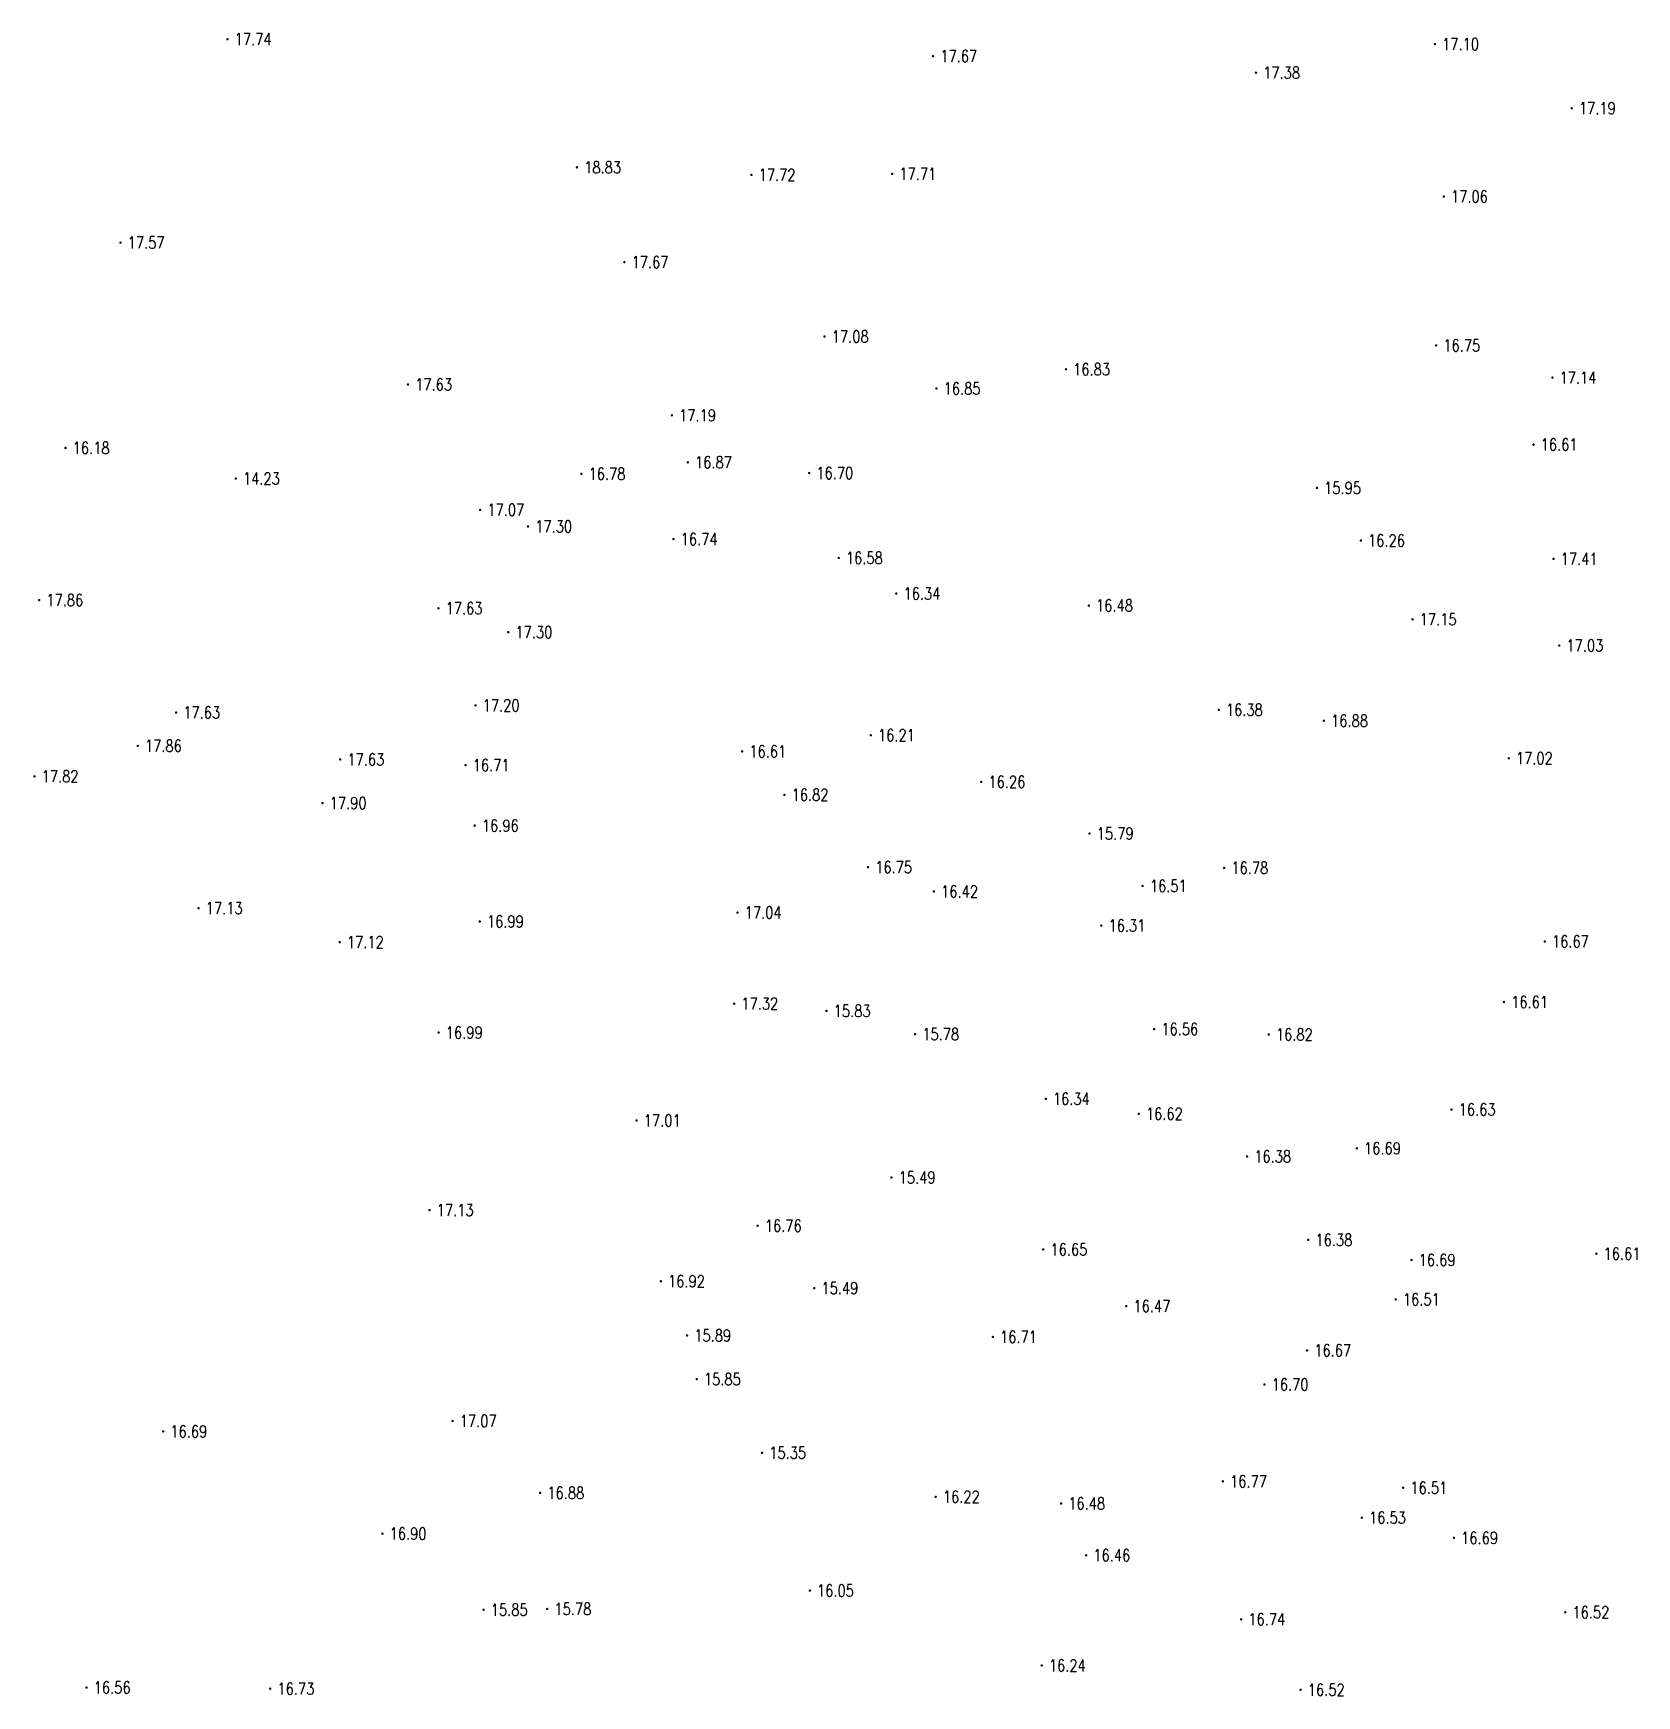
# Model space of a CAD drawing. Extents: x 476861 to 479475, y 2367369 to 2370541.
# Drawn here: x 478623.7 to 478757.7, y 2369925.3 to 2370064.2 of the extents above; entities that cross this region are included whole.
import ezdxf
from ezdxf.enums import TextEntityAlignment as Align

# ---------------------------------------------------------------- set-up
doc = ezdxf.new("R2010")
doc.units = 0
doc.header["$LTSCALE"] = 0.5
doc.layers.get('0').update_dxf_attribs({"linetype": 'CONTINUOUS'})
doc.layers.add('GCD', color=1, linetype='CONTINUOUS')
doc.styles.add('HZ', font='rs.shx', dxfattribs={"width": 0.8, "bigfont": 'hztxt.shx'})

# ---------------------------------------------------------------- blocks, each defined once
blk = doc.blocks.new('GC200')
at = {"linetype": 'Continuous', "const_width": 0.2, "flags": 128}
blk.add_lwpolyline([(-0.1, 0, 1), (0.1, 0, 1)], format="xyb", close=True, dxfattribs=at)

msp = doc.modelspace()

# ---------------------------------------------------------------- block references
at = {"layer": 'GCD', "linetype": 'Continuous'}
ref = msp.add_blockref('GC200', (478639.934, 2370063.739, 17.742), dxfattribs=dict(at, xscale=0.5, yscale=0.5, zscale=0.5))
ref.add_attrib('height', '17.74', dxfattribs={"linetype": 'Continuous', "height": 1, "style": 'HZ', "width": 0.8}).set_placement((478640.534, 2370063.739, 17.742), align=Align.MIDDLE_LEFT)
ref = msp.add_blockref('GC200', (478740.865, 2370063.336, 17.098), dxfattribs=dict(at, xscale=0.5, yscale=0.5, zscale=0.5))
ref.add_attrib('height', '17.10', dxfattribs={"linetype": 'Continuous', "height": 1, "style": 'HZ', "width": 0.8}).set_placement((478741.465, 2370063.336, 17.098), align=Align.MIDDLE_LEFT)
ref = msp.add_blockref('GC200', (478698.914, 2370062.324, 17.67), dxfattribs=dict(at, xscale=0.5, yscale=0.5, zscale=0.5))
ref.add_attrib('height', '17.67', dxfattribs={"linetype": 'Continuous', "height": 1, "style": 'HZ', "width": 0.8}).set_placement((478699.514, 2370062.324, 17.67), align=Align.MIDDLE_LEFT)
ref = msp.add_blockref('GC200', (478725.904, 2370060.943, 17.38), dxfattribs=dict(at, xscale=0.5, yscale=0.5, zscale=0.5))
ref.add_attrib('height', '17.38', dxfattribs={"linetype": 'Continuous', "height": 1, "style": 'HZ', "width": 0.8}).set_placement((478726.504, 2370060.943, 17.38), align=Align.MIDDLE_LEFT)
ref = msp.add_blockref('GC200', (478752.294, 2370057.967, 17.188), dxfattribs=dict(at, xscale=0.5, yscale=0.5, zscale=0.5))
ref.add_attrib('height', '17.19', dxfattribs={"linetype": 'Continuous', "height": 1, "style": 'HZ', "width": 0.8}).set_placement((478752.894, 2370057.967, 17.188), align=Align.MIDDLE_LEFT)
ref = msp.add_blockref('GC200', (478669.149, 2370053.033, 18.83), dxfattribs=dict(at, xscale=0.5, yscale=0.5, zscale=0.5))
ref.add_attrib('height', '18.83', dxfattribs={"linetype": 'Continuous', "height": 1, "style": 'HZ', "width": 0.8}).set_placement((478669.749, 2370053.033, 18.83), align=Align.MIDDLE_LEFT)
ref = msp.add_blockref('GC200', (478683.73, 2370052.399, 17.717), dxfattribs=dict(at, xscale=0.5, yscale=0.5, zscale=0.5))
ref.add_attrib('height', '17.72', dxfattribs={"linetype": 'Continuous', "height": 1, "style": 'HZ', "width": 0.8}).set_placement((478684.33, 2370052.399, 17.717), align=Align.MIDDLE_LEFT)
ref = msp.add_blockref('GC200', (478695.495, 2370052.48, 17.712), dxfattribs=dict(at, xscale=0.5, yscale=0.5, zscale=0.5))
ref.add_attrib('height', '17.71', dxfattribs={"linetype": 'Continuous', "height": 1, "style": 'HZ', "width": 0.8}).set_placement((478696.095, 2370052.48, 17.712), align=Align.MIDDLE_LEFT)
ref = msp.add_blockref('GC200', (478741.601, 2370050.589, 17.056), dxfattribs=dict(at, xscale=0.5, yscale=0.5, zscale=0.5))
ref.add_attrib('height', '17.06', dxfattribs={"linetype": 'Continuous', "height": 1, "style": 'HZ', "width": 0.8}).set_placement((478742.201, 2370050.589, 17.056), align=Align.MIDDLE_LEFT)
ref = msp.add_blockref('GC200', (478630.994, 2370046.737, 17.571), dxfattribs=dict(at, xscale=0.5, yscale=0.5, zscale=0.5))
ref.add_attrib('height', '17.57', dxfattribs={"linetype": 'Continuous', "height": 1, "style": 'HZ', "width": 0.8}).set_placement((478631.594, 2370046.737, 17.571), align=Align.MIDDLE_LEFT)
ref = msp.add_blockref('GC200', (478673.108, 2370045.11, 17.671), dxfattribs=dict(at, xscale=0.5, yscale=0.5, zscale=0.5))
ref.add_attrib('height', '17.67', dxfattribs={"linetype": 'Continuous', "height": 1, "style": 'HZ', "width": 0.8}).set_placement((478673.708, 2370045.11, 17.671), align=Align.MIDDLE_LEFT)
ref = msp.add_blockref('GC200', (478689.844, 2370038.898, 17.078), dxfattribs=dict(at, xscale=0.5, yscale=0.5, zscale=0.5))
ref.add_attrib('height', '17.08', dxfattribs={"linetype": 'Continuous', "height": 1, "style": 'HZ', "width": 0.8}).set_placement((478690.444, 2370038.898, 17.078), align=Align.MIDDLE_LEFT)
ref = msp.add_blockref('GC200', (478740.961, 2370038.147, 16.751), dxfattribs=dict(at, xscale=0.5, yscale=0.5, zscale=0.5))
ref.add_attrib('height', '16.75', dxfattribs={"linetype": 'Continuous', "height": 1, "style": 'HZ', "width": 0.8}).set_placement((478741.561, 2370038.147, 16.751), align=Align.MIDDLE_LEFT)
ref = msp.add_blockref('GC200', (478710.02, 2370036.151, 16.827), dxfattribs=dict(at, xscale=0.5, yscale=0.5, zscale=0.5))
ref.add_attrib('height', '16.83', dxfattribs={"linetype": 'Continuous', "height": 1, "style": 'HZ', "width": 0.8}).set_placement((478710.62, 2370036.151, 16.827), align=Align.MIDDLE_LEFT)
ref = msp.add_blockref('GC200', (478655.021, 2370034.876, 17.626), dxfattribs=dict(at, xscale=0.5, yscale=0.5, zscale=0.5))
ref.add_attrib('height', '17.63', dxfattribs={"linetype": 'Continuous', "height": 1, "style": 'HZ', "width": 0.8}).set_placement((478655.621, 2370034.876, 17.626), align=Align.MIDDLE_LEFT)
ref = msp.add_blockref('GC200', (478750.679, 2370035.452, 17.138), dxfattribs=dict(at, xscale=0.5, yscale=0.5, zscale=0.5))
ref.add_attrib('height', '17.14', dxfattribs={"linetype": 'Continuous', "height": 1, "style": 'HZ', "width": 0.8}).set_placement((478751.279, 2370035.452, 17.138), align=Align.MIDDLE_LEFT)
ref = msp.add_blockref('GC200', (478699.195, 2370034.546, 16.852), dxfattribs=dict(at, xscale=0.5, yscale=0.5, zscale=0.5))
ref.add_attrib('height', '16.85', dxfattribs={"linetype": 'Continuous', "height": 1, "style": 'HZ', "width": 0.8}).set_placement((478699.795, 2370034.546, 16.852), align=Align.MIDDLE_LEFT)
ref = msp.add_blockref('GC200', (478677.085, 2370032.304, 17.189), dxfattribs=dict(at, xscale=0.5, yscale=0.5, zscale=0.5))
ref.add_attrib('height', '17.19', dxfattribs={"linetype": 'Continuous', "height": 1, "style": 'HZ', "width": 0.8}).set_placement((478677.685, 2370032.304, 17.189), align=Align.MIDDLE_LEFT)
ref = msp.add_blockref('GC200', (478626.397, 2370029.575, 16.181), dxfattribs=dict(at, xscale=0.5, yscale=0.5, zscale=0.5))
ref.add_attrib('height', '16.18', dxfattribs={"linetype": 'Continuous', "height": 1, "style": 'HZ', "width": 0.8}).set_placement((478626.997, 2370029.575, 16.181), align=Align.MIDDLE_LEFT)
ref = msp.add_blockref('GC200', (478749.1, 2370029.853, 16.607), dxfattribs=dict(at, xscale=0.5, yscale=0.5, zscale=0.5))
ref.add_attrib('height', '16.61', dxfattribs={"linetype": 'Continuous', "height": 1, "style": 'HZ', "width": 0.8}).set_placement((478749.7, 2370029.853, 16.607), align=Align.MIDDLE_LEFT)
ref = msp.add_blockref('GC200', (478678.414, 2370028.374, 16.872), dxfattribs=dict(at, xscale=0.5, yscale=0.5, zscale=0.5))
ref.add_attrib('height', '16.87', dxfattribs={"linetype": 'Continuous', "height": 1, "style": 'HZ', "width": 0.8}).set_placement((478679.014, 2370028.374, 16.872), align=Align.MIDDLE_LEFT)
ref = msp.add_blockref('GC200', (478640.623, 2370027.018, 14.23), dxfattribs=dict(at, xscale=0.5, yscale=0.5, zscale=0.5))
ref.add_attrib('height', '14.23', dxfattribs={"linetype": 'Continuous', "height": 1, "style": 'HZ', "width": 0.8}).set_placement((478641.223, 2370027.018, 14.23), align=Align.MIDDLE_LEFT)
ref = msp.add_blockref('GC200', (478669.515, 2370027.406, 16.78), dxfattribs=dict(at, xscale=0.5, yscale=0.5, zscale=0.5))
ref.add_attrib('height', '16.78', dxfattribs={"linetype": 'Continuous', "height": 1, "style": 'HZ', "width": 0.8}).set_placement((478670.115, 2370027.406, 16.78), align=Align.MIDDLE_LEFT)
ref = msp.add_blockref('GC200', (478688.556, 2370027.481, 16.698), dxfattribs=dict(at, xscale=0.5, yscale=0.5, zscale=0.5))
ref.add_attrib('height', '16.70', dxfattribs={"linetype": 'Continuous', "height": 1, "style": 'HZ', "width": 0.8}).set_placement((478689.156, 2370027.481, 16.698), align=Align.MIDDLE_LEFT)
ref = msp.add_blockref('GC200', (478731, 2370026.234, 15.949), dxfattribs=dict(at, xscale=0.5, yscale=0.5, zscale=0.5))
ref.add_attrib('height', '15.95', dxfattribs={"linetype": 'Continuous', "height": 1, "style": 'HZ', "width": 0.8}).set_placement((478731.6, 2370026.234, 15.949), align=Align.MIDDLE_LEFT)
ref = msp.add_blockref('GC200', (478661.053, 2370024.401, 17.074), dxfattribs=dict(at, xscale=0.5, yscale=0.5, zscale=0.5))
ref.add_attrib('height', '17.07', dxfattribs={"linetype": 'Continuous', "height": 1, "style": 'HZ', "width": 0.8}).set_placement((478661.653, 2370024.401, 17.074), align=Align.MIDDLE_LEFT)
ref = msp.add_blockref('GC200', (478665.054, 2370023.01, 17.301), dxfattribs=dict(at, xscale=0.5, yscale=0.5, zscale=0.5))
ref.add_attrib('height', '17.30', dxfattribs={"linetype": 'Continuous', "height": 1, "style": 'HZ', "width": 0.8}).set_placement((478665.654, 2370023.01, 17.301), align=Align.MIDDLE_LEFT)
ref = msp.add_blockref('GC200', (478677.213, 2370021.956, 16.741), dxfattribs=dict(at, xscale=0.5, yscale=0.5, zscale=0.5))
ref.add_attrib('height', '16.74', dxfattribs={"linetype": 'Continuous', "height": 1, "style": 'HZ', "width": 0.8}).set_placement((478677.813, 2370021.956, 16.741), align=Align.MIDDLE_LEFT)
ref = msp.add_blockref('GC200', (478734.668, 2370021.832, 16.261), dxfattribs=dict(at, xscale=0.5, yscale=0.5, zscale=0.5))
ref.add_attrib('height', '16.26', dxfattribs={"linetype": 'Continuous', "height": 1, "style": 'HZ', "width": 0.8}).set_placement((478735.268, 2370021.832, 16.261), align=Align.MIDDLE_LEFT)
ref = msp.add_blockref('GC200', (478691.025, 2370020.381, 16.582), dxfattribs=dict(at, xscale=0.5, yscale=0.5, zscale=0.5))
ref.add_attrib('height', '16.58', dxfattribs={"linetype": 'Continuous', "height": 1, "style": 'HZ', "width": 0.8}).set_placement((478691.625, 2370020.381, 16.582), align=Align.MIDDLE_LEFT)
ref = msp.add_blockref('GC200', (478750.775, 2370020.299, 17.414), dxfattribs=dict(at, xscale=0.5, yscale=0.5, zscale=0.5))
ref.add_attrib('height', '17.41', dxfattribs={"linetype": 'Continuous', "height": 1, "style": 'HZ', "width": 0.8}).set_placement((478751.375, 2370020.299, 17.414), align=Align.MIDDLE_LEFT)
ref = msp.add_blockref('GC200', (478624.191, 2370016.859, 17.86), dxfattribs=dict(at, xscale=0.5, yscale=0.5, zscale=0.5))
ref.add_attrib('height', '17.86', dxfattribs={"linetype": 'Continuous', "height": 1, "style": 'HZ', "width": 0.8}).set_placement((478624.791, 2370016.859, 17.86), align=Align.MIDDLE_LEFT)
ref = msp.add_blockref('GC200', (478695.84, 2370017.402, 16.343), dxfattribs=dict(at, xscale=0.5, yscale=0.5, zscale=0.5))
ref.add_attrib('height', '16.34', dxfattribs={"linetype": 'Continuous', "height": 1, "style": 'HZ', "width": 0.8}).set_placement((478696.44, 2370017.402, 16.343), align=Align.MIDDLE_LEFT)
ref = msp.add_blockref('GC200', (478657.563, 2370016.174, 17.626), dxfattribs=dict(at, xscale=0.5, yscale=0.5, zscale=0.5))
ref.add_attrib('height', '17.63', dxfattribs={"linetype": 'Continuous', "height": 1, "style": 'HZ', "width": 0.8}).set_placement((478658.163, 2370016.174, 17.626), align=Align.MIDDLE_LEFT)
ref = msp.add_blockref('GC200', (478711.935, 2370016.401, 16.48), dxfattribs=dict(at, xscale=0.5, yscale=0.5, zscale=0.5))
ref.add_attrib('height', '16.48', dxfattribs={"linetype": 'Continuous', "height": 1, "style": 'HZ', "width": 0.8}).set_placement((478712.535, 2370016.401, 16.48), align=Align.MIDDLE_LEFT)
ref = msp.add_blockref('GC200', (478738.989, 2370015.251, 17.152), dxfattribs=dict(at, xscale=0.5, yscale=0.5, zscale=0.5))
ref.add_attrib('height', '17.15', dxfattribs={"linetype": 'Continuous', "height": 1, "style": 'HZ', "width": 0.8}).set_placement((478739.589, 2370015.251, 17.152), align=Align.MIDDLE_LEFT)
ref = msp.add_blockref('GC200', (478663.407, 2370014.177, 17.298), dxfattribs=dict(at, xscale=0.5, yscale=0.5, zscale=0.5))
ref.add_attrib('height', '17.30', dxfattribs={"linetype": 'Continuous', "height": 1, "style": 'HZ', "width": 0.8}).set_placement((478664.007, 2370014.177, 17.298), align=Align.MIDDLE_LEFT)
ref = msp.add_blockref('GC200', (478751.258, 2370013.057, 17.029), dxfattribs=dict(at, xscale=0.5, yscale=0.5, zscale=0.5))
ref.add_attrib('height', '17.03', dxfattribs={"linetype": 'Continuous', "height": 1, "style": 'HZ', "width": 0.8}).set_placement((478751.858, 2370013.057, 17.029), align=Align.MIDDLE_LEFT)
ref = msp.add_blockref('GC200', (478635.636, 2370007.457, 17.626), dxfattribs=dict(at, xscale=0.5, yscale=0.5, zscale=0.5))
ref.add_attrib('height', '17.63', dxfattribs={"linetype": 'Continuous', "height": 1, "style": 'HZ', "width": 0.8}).set_placement((478636.236, 2370007.457, 17.626), align=Align.MIDDLE_LEFT)
ref = msp.add_blockref('GC200', (478660.664, 2370008.06, 17.198), dxfattribs=dict(at, xscale=0.5, yscale=0.5, zscale=0.5))
ref.add_attrib('height', '17.20', dxfattribs={"linetype": 'Continuous', "height": 1, "style": 'HZ', "width": 0.8}).set_placement((478661.264, 2370008.06, 17.198), align=Align.MIDDLE_LEFT)
ref = msp.add_blockref('GC200', (478722.789, 2370007.685, 16.383), dxfattribs=dict(at, xscale=0.5, yscale=0.5, zscale=0.5))
ref.add_attrib('height', '16.38', dxfattribs={"linetype": 'Continuous', "height": 1, "style": 'HZ', "width": 0.8}).set_placement((478723.389, 2370007.685, 16.383), align=Align.MIDDLE_LEFT)
ref = msp.add_blockref('GC200', (478731.58, 2370006.775, 16.881), dxfattribs=dict(at, xscale=0.5, yscale=0.5, zscale=0.5))
ref.add_attrib('height', '16.88', dxfattribs={"linetype": 'Continuous', "height": 1, "style": 'HZ', "width": 0.8}).set_placement((478732.18, 2370006.775, 16.881), align=Align.MIDDLE_LEFT)
ref = msp.add_blockref('GC200', (478693.704, 2370005.558, 16.214), dxfattribs=dict(at, xscale=0.5, yscale=0.5, zscale=0.5))
ref.add_attrib('height', '16.21', dxfattribs={"linetype": 'Continuous', "height": 1, "style": 'HZ', "width": 0.8}).set_placement((478694.304, 2370005.558, 16.214), align=Align.MIDDLE_LEFT)
ref = msp.add_blockref('GC200', (478632.432, 2370004.673, 17.862), dxfattribs=dict(at, xscale=0.5, yscale=0.5, zscale=0.5))
ref.add_attrib('height', '17.86', dxfattribs={"linetype": 'Continuous', "height": 1, "style": 'HZ', "width": 0.8}).set_placement((478633.032, 2370004.673, 17.862), align=Align.MIDDLE_LEFT)
ref = msp.add_blockref('GC200', (478682.951, 2370004.212, 16.611), dxfattribs=dict(at, xscale=0.5, yscale=0.5, zscale=0.5))
ref.add_attrib('height', '16.61', dxfattribs={"linetype": 'Continuous', "height": 1, "style": 'HZ', "width": 0.8}).set_placement((478683.551, 2370004.212, 16.611), align=Align.MIDDLE_LEFT)
ref = msp.add_blockref('GC200', (478649.359, 2370003.541, 17.626), dxfattribs=dict(at, xscale=0.5, yscale=0.5, zscale=0.5))
ref.add_attrib('height', '17.63', dxfattribs={"linetype": 'Continuous', "height": 1, "style": 'HZ', "width": 0.8}).set_placement((478649.959, 2370003.541, 17.626), align=Align.MIDDLE_LEFT)
ref = msp.add_blockref('GC200', (478659.834, 2370003.064, 16.705), dxfattribs=dict(at, xscale=0.5, yscale=0.5, zscale=0.5))
ref.add_attrib('height', '16.71', dxfattribs={"linetype": 'Continuous', "height": 1, "style": 'HZ', "width": 0.8}).set_placement((478660.434, 2370003.064, 16.705), align=Align.MIDDLE_LEFT)
ref = msp.add_blockref('GC200', (478747.031, 2370003.637, 17.024), dxfattribs=dict(at, xscale=0.5, yscale=0.5, zscale=0.5))
ref.add_attrib('height', '17.02', dxfattribs={"linetype": 'Continuous', "height": 1, "style": 'HZ', "width": 0.8}).set_placement((478747.631, 2370003.637, 17.024), align=Align.MIDDLE_LEFT)
ref = msp.add_blockref('GC200', (478623.798, 2370002.127, 17.816), dxfattribs=dict(at, xscale=0.5, yscale=0.5, zscale=0.5))
ref.add_attrib('height', '17.82', dxfattribs={"linetype": 'Continuous', "height": 1, "style": 'HZ', "width": 0.8}).set_placement((478624.398, 2370002.127, 17.816), align=Align.MIDDLE_LEFT)
ref = msp.add_blockref('GC200', (478702.941, 2370001.662, 16.263), dxfattribs=dict(at, xscale=0.5, yscale=0.5, zscale=0.5))
ref.add_attrib('height', '16.26', dxfattribs={"linetype": 'Continuous', "height": 1, "style": 'HZ', "width": 0.8}).set_placement((478703.541, 2370001.662, 16.263), align=Align.MIDDLE_LEFT)
ref = msp.add_blockref('GC200', (478647.874, 2369999.893, 17.903), dxfattribs=dict(at, xscale=0.5, yscale=0.5, zscale=0.5))
ref.add_attrib('height', '17.90', dxfattribs={"linetype": 'Continuous', "height": 1, "style": 'HZ', "width": 0.8}).set_placement((478648.474, 2369999.893, 17.903), align=Align.MIDDLE_LEFT)
ref = msp.add_blockref('GC200', (478686.486, 2370000.585, 16.816), dxfattribs=dict(at, xscale=0.5, yscale=0.5, zscale=0.5))
ref.add_attrib('height', '16.82', dxfattribs={"linetype": 'Continuous', "height": 1, "style": 'HZ', "width": 0.8}).set_placement((478687.086, 2370000.585, 16.816), align=Align.MIDDLE_LEFT)
ref = msp.add_blockref('GC200', (478660.596, 2369998.006, 16.959), dxfattribs=dict(at, xscale=0.5, yscale=0.5, zscale=0.5))
ref.add_attrib('height', '16.96', dxfattribs={"linetype": 'Continuous', "height": 1, "style": 'HZ', "width": 0.8}).set_placement((478661.196, 2369998.006, 16.959), align=Align.MIDDLE_LEFT)
ref = msp.add_blockref('GC200', (478711.992, 2369997.343, 15.789), dxfattribs=dict(at, xscale=0.5, yscale=0.5, zscale=0.5))
ref.add_attrib('height', '15.79', dxfattribs={"linetype": 'Continuous', "height": 1, "style": 'HZ', "width": 0.8}).set_placement((478712.592, 2369997.343, 15.789), align=Align.MIDDLE_LEFT)
ref = msp.add_blockref('GC200', (478693.475, 2369994.534, 16.754), dxfattribs=dict(at, xscale=0.5, yscale=0.5, zscale=0.5))
ref.add_attrib('height', '16.75', dxfattribs={"linetype": 'Continuous', "height": 1, "style": 'HZ', "width": 0.8}).set_placement((478694.075, 2369994.534, 16.754), align=Align.MIDDLE_LEFT)
ref = msp.add_blockref('GC200', (478723.242, 2369994.474, 16.777), dxfattribs=dict(at, xscale=0.5, yscale=0.5, zscale=0.5))
ref.add_attrib('height', '16.78', dxfattribs={"linetype": 'Continuous', "height": 1, "style": 'HZ', "width": 0.8}).set_placement((478723.842, 2369994.474, 16.777), align=Align.MIDDLE_LEFT)
ref = msp.add_blockref('GC200', (478716.43, 2369992.964, 16.511), dxfattribs=dict(at, xscale=0.5, yscale=0.5, zscale=0.5))
ref.add_attrib('height', '16.51', dxfattribs={"linetype": 'Continuous', "height": 1, "style": 'HZ', "width": 0.8}).set_placement((478717.03, 2369992.964, 16.511), align=Align.MIDDLE_LEFT)
ref = msp.add_blockref('GC200', (478698.987, 2369992.496, 16.415), dxfattribs=dict(at, xscale=0.5, yscale=0.5, zscale=0.5))
ref.add_attrib('height', '16.42', dxfattribs={"linetype": 'Continuous', "height": 1, "style": 'HZ', "width": 0.8}).set_placement((478699.587, 2369992.496, 16.415), align=Align.MIDDLE_LEFT)
ref = msp.add_blockref('GC200', (478637.513, 2369991.107, 17.131), dxfattribs=dict(at, xscale=0.5, yscale=0.5, zscale=0.5))
ref.add_attrib('height', '17.13', dxfattribs={"linetype": 'Continuous', "height": 1, "style": 'HZ', "width": 0.8}).set_placement((478638.113, 2369991.107, 17.131), align=Align.MIDDLE_LEFT)
ref = msp.add_blockref('GC200', (478682.564, 2369990.745, 17.043), dxfattribs=dict(at, xscale=0.5, yscale=0.5, zscale=0.5))
ref.add_attrib('height', '17.04', dxfattribs={"linetype": 'Continuous', "height": 1, "style": 'HZ', "width": 0.8}).set_placement((478683.164, 2369990.745, 17.043), align=Align.MIDDLE_LEFT)
ref = msp.add_blockref('GC200', (478661.019, 2369989.994, 16.988), dxfattribs=dict(at, xscale=0.5, yscale=0.5, zscale=0.5))
ref.add_attrib('height', '16.99', dxfattribs={"linetype": 'Continuous', "height": 1, "style": 'HZ', "width": 0.8}).set_placement((478661.619, 2369989.994, 16.988), align=Align.MIDDLE_LEFT)
ref = msp.add_blockref('GC200', (478712.975, 2369989.652, 16.313), dxfattribs=dict(at, xscale=0.5, yscale=0.5, zscale=0.5))
ref.add_attrib('height', '16.31', dxfattribs={"linetype": 'Continuous', "height": 1, "style": 'HZ', "width": 0.8}).set_placement((478713.575, 2369989.652, 16.313), align=Align.MIDDLE_LEFT)
ref = msp.add_blockref('GC200', (478649.313, 2369988.267, 17.124), dxfattribs=dict(at, xscale=0.5, yscale=0.5, zscale=0.5))
ref.add_attrib('height', '17.12', dxfattribs={"linetype": 'Continuous', "height": 1, "style": 'HZ', "width": 0.8}).set_placement((478649.913, 2369988.267, 17.124), align=Align.MIDDLE_LEFT)
ref = msp.add_blockref('GC200', (478750.042, 2369988.325, 16.668), dxfattribs=dict(at, xscale=0.5, yscale=0.5, zscale=0.5))
ref.add_attrib('height', '16.67', dxfattribs={"linetype": 'Continuous', "height": 1, "style": 'HZ', "width": 0.8}).set_placement((478750.642, 2369988.325, 16.668), align=Align.MIDDLE_LEFT)
ref = msp.add_blockref('GC200', (478746.633, 2369983.265, 16.614), dxfattribs=dict(at, xscale=0.5, yscale=0.5, zscale=0.5))
ref.add_attrib('height', '16.61', dxfattribs={"linetype": 'Continuous', "height": 1, "style": 'HZ', "width": 0.8}).set_placement((478747.233, 2369983.265, 16.614), align=Align.MIDDLE_LEFT)
ref = msp.add_blockref('GC200', (478682.282, 2369983.126, 17.323), dxfattribs=dict(at, xscale=0.5, yscale=0.5, zscale=0.5))
ref.add_attrib('height', '17.32', dxfattribs={"linetype": 'Continuous', "height": 1, "style": 'HZ', "width": 0.8}).set_placement((478682.882, 2369983.126, 17.323), align=Align.MIDDLE_LEFT)
ref = msp.add_blockref('GC200', (478690.004, 2369982.518, 15.828), dxfattribs=dict(at, xscale=0.5, yscale=0.5, zscale=0.5))
ref.add_attrib('height', '15.83', dxfattribs={"linetype": 'Continuous', "height": 1, "style": 'HZ', "width": 0.8}).set_placement((478690.604, 2369982.518, 15.828), align=Align.MIDDLE_LEFT)
ref = msp.add_blockref('GC200', (478657.584, 2369980.709, 16.992), dxfattribs=dict(at, xscale=0.5, yscale=0.5, zscale=0.5))
ref.add_attrib('height', '16.99', dxfattribs={"linetype": 'Continuous', "height": 1, "style": 'HZ', "width": 0.8}).set_placement((478658.184, 2369980.709, 16.992), align=Align.MIDDLE_LEFT)
ref = msp.add_blockref('GC200', (478697.407, 2369980.577, 15.78), dxfattribs=dict(at, xscale=0.5, yscale=0.5, zscale=0.5))
ref.add_attrib('height', '15.78', dxfattribs={"linetype": 'Continuous', "height": 1, "style": 'HZ', "width": 0.8}).set_placement((478698.007, 2369980.577, 15.78), align=Align.MIDDLE_LEFT)
ref = msp.add_blockref('GC200', (478717.39, 2369981.006, 16.56), dxfattribs=dict(at, xscale=0.5, yscale=0.5, zscale=0.5))
ref.add_attrib('height', '16.56', dxfattribs={"linetype": 'Continuous', "height": 1, "style": 'HZ', "width": 0.8}).set_placement((478717.99, 2369981.006, 16.56), align=Align.MIDDLE_LEFT)
ref = msp.add_blockref('GC200', (478726.967, 2369980.548, 16.821), dxfattribs=dict(at, xscale=0.5, yscale=0.5, zscale=0.5))
ref.add_attrib('height', '16.82', dxfattribs={"linetype": 'Continuous', "height": 1, "style": 'HZ', "width": 0.8}).set_placement((478727.567, 2369980.548, 16.821), align=Align.MIDDLE_LEFT)
ref = msp.add_blockref('GC200', (478708.327, 2369975.172, 16.335), dxfattribs=dict(at, xscale=0.5, yscale=0.5, zscale=0.5))
ref.add_attrib('height', '16.34', dxfattribs={"linetype": 'Continuous', "height": 1, "style": 'HZ', "width": 0.8}).set_placement((478708.927, 2369975.172, 16.335), align=Align.MIDDLE_LEFT)
ref = msp.add_blockref('GC200', (478716.101, 2369973.917, 16.624), dxfattribs=dict(at, xscale=0.5, yscale=0.5, zscale=0.5))
ref.add_attrib('height', '16.62', dxfattribs={"linetype": 'Continuous', "height": 1, "style": 'HZ', "width": 0.8}).set_placement((478716.701, 2369973.917, 16.624), align=Align.MIDDLE_LEFT)
ref = msp.add_blockref('GC200', (478742.248, 2369974.273, 16.634), dxfattribs=dict(at, xscale=0.5, yscale=0.5, zscale=0.5))
ref.add_attrib('height', '16.63', dxfattribs={"linetype": 'Continuous', "height": 1, "style": 'HZ', "width": 0.8}).set_placement((478742.848, 2369974.273, 16.634), align=Align.MIDDLE_LEFT)
ref = msp.add_blockref('GC200', (478674.133, 2369973.368, 17.01), dxfattribs=dict(at, xscale=0.5, yscale=0.5, zscale=0.5))
ref.add_attrib('height', '17.01', dxfattribs={"linetype": 'Continuous', "height": 1, "style": 'HZ', "width": 0.8}).set_placement((478674.733, 2369973.368, 17.01), align=Align.MIDDLE_LEFT)
ref = msp.add_blockref('GC200', (478734.334, 2369971.036, 16.686), dxfattribs=dict(at, xscale=0.5, yscale=0.5, zscale=0.5))
ref.add_attrib('height', '16.69', dxfattribs={"linetype": 'Continuous', "height": 1, "style": 'HZ', "width": 0.8}).set_placement((478734.934, 2369971.036, 16.686), align=Align.MIDDLE_LEFT)
ref = msp.add_blockref('GC200', (478725.157, 2369970.356, 16.376), dxfattribs=dict(at, xscale=0.5, yscale=0.5, zscale=0.5))
ref.add_attrib('height', '16.38', dxfattribs={"linetype": 'Continuous', "height": 1, "style": 'HZ', "width": 0.8}).set_placement((478725.757, 2369970.356, 16.376), align=Align.MIDDLE_LEFT)
ref = msp.add_blockref('GC200', (478695.435, 2369968.597, 15.489), dxfattribs=dict(at, xscale=0.5, yscale=0.5, zscale=0.5))
ref.add_attrib('height', '15.49', dxfattribs={"linetype": 'Continuous', "height": 1, "style": 'HZ', "width": 0.8}).set_placement((478696.035, 2369968.597, 15.489), align=Align.MIDDLE_LEFT)
ref = msp.add_blockref('GC200', (478656.818, 2369965.87, 17.13), dxfattribs=dict(at, xscale=0.5, yscale=0.5, zscale=0.5))
ref.add_attrib('height', '17.13', dxfattribs={"linetype": 'Continuous', "height": 1, "style": 'HZ', "width": 0.8}).set_placement((478657.418, 2369965.87, 17.13), align=Align.MIDDLE_LEFT)
ref = msp.add_blockref('GC200', (478684.25, 2369964.565, 16.761), dxfattribs=dict(at, xscale=0.5, yscale=0.5, zscale=0.5))
ref.add_attrib('height', '16.76', dxfattribs={"linetype": 'Continuous', "height": 1, "style": 'HZ', "width": 0.8}).set_placement((478684.85, 2369964.565, 16.761), align=Align.MIDDLE_LEFT)
ref = msp.add_blockref('GC200', (478708.123, 2369962.584, 16.647), dxfattribs=dict(at, xscale=0.5, yscale=0.5, zscale=0.5))
ref.add_attrib('height', '16.65', dxfattribs={"linetype": 'Continuous', "height": 1, "style": 'HZ', "width": 0.8}).set_placement((478708.723, 2369962.584, 16.647), align=Align.MIDDLE_LEFT)
ref = msp.add_blockref('GC200', (478730.275, 2369963.379, 16.378), dxfattribs=dict(at, xscale=0.5, yscale=0.5, zscale=0.5))
ref.add_attrib('height', '16.38', dxfattribs={"linetype": 'Continuous', "height": 1, "style": 'HZ', "width": 0.8}).set_placement((478730.875, 2369963.379, 16.378), align=Align.MIDDLE_LEFT)
ref = msp.add_blockref('GC200', (478738.903, 2369961.7, 16.693), dxfattribs=dict(at, xscale=0.5, yscale=0.5, zscale=0.5))
ref.add_attrib('height', '16.69', dxfattribs={"linetype": 'Continuous', "height": 1, "style": 'HZ', "width": 0.8}).set_placement((478739.503, 2369961.7, 16.693), align=Align.MIDDLE_LEFT)
ref = msp.add_blockref('GC200', (478754.354, 2369962.229, 16.605), dxfattribs=dict(at, xscale=0.5, yscale=0.5, zscale=0.5))
ref.add_attrib('height', '16.61', dxfattribs={"linetype": 'Continuous', "height": 1, "style": 'HZ', "width": 0.8}).set_placement((478754.954, 2369962.229, 16.605), align=Align.MIDDLE_LEFT)
ref = msp.add_blockref('GC200', (478676.158, 2369959.926, 16.916), dxfattribs=dict(at, xscale=0.5, yscale=0.5, zscale=0.5))
ref.add_attrib('height', '16.92', dxfattribs={"linetype": 'Continuous', "height": 1, "style": 'HZ', "width": 0.8}).set_placement((478676.758, 2369959.926, 16.916), align=Align.MIDDLE_LEFT)
ref = msp.add_blockref('GC200', (478688.982, 2369959.349, 15.492), dxfattribs=dict(at, xscale=0.5, yscale=0.5, zscale=0.5))
ref.add_attrib('height', '15.49', dxfattribs={"linetype": 'Continuous', "height": 1, "style": 'HZ', "width": 0.8}).set_placement((478689.582, 2369959.349, 15.492), align=Align.MIDDLE_LEFT)
ref = msp.add_blockref('GC200', (478737.582, 2369958.411, 16.51), dxfattribs=dict(at, xscale=0.5, yscale=0.5, zscale=0.5))
ref.add_attrib('height', '16.51', dxfattribs={"linetype": 'Continuous', "height": 1, "style": 'HZ', "width": 0.8}).set_placement((478738.182, 2369958.411, 16.51), align=Align.MIDDLE_LEFT)
ref = msp.add_blockref('GC200', (478715.059, 2369957.847, 16.468), dxfattribs=dict(at, xscale=0.5, yscale=0.5, zscale=0.5))
ref.add_attrib('height', '16.47', dxfattribs={"linetype": 'Continuous', "height": 1, "style": 'HZ', "width": 0.8}).set_placement((478715.659, 2369957.847, 16.468), align=Align.MIDDLE_LEFT)
ref = msp.add_blockref('GC200', (478678.351, 2369955.391, 15.887), dxfattribs=dict(at, xscale=0.5, yscale=0.5, zscale=0.5))
ref.add_attrib('height', '15.89', dxfattribs={"linetype": 'Continuous', "height": 1, "style": 'HZ', "width": 0.8}).set_placement((478678.951, 2369955.391, 15.887), align=Align.MIDDLE_LEFT)
ref = msp.add_blockref('GC200', (478703.906, 2369955.269, 16.712), dxfattribs=dict(at, xscale=0.5, yscale=0.5, zscale=0.5))
ref.add_attrib('height', '16.71', dxfattribs={"linetype": 'Continuous', "height": 1, "style": 'HZ', "width": 0.8}).set_placement((478704.506, 2369955.269, 16.712), align=Align.MIDDLE_LEFT)
ref = msp.add_blockref('GC200', (478730.175, 2369954.146, 16.668), dxfattribs=dict(at, xscale=0.5, yscale=0.5, zscale=0.5))
ref.add_attrib('height', '16.67', dxfattribs={"linetype": 'Continuous', "height": 1, "style": 'HZ', "width": 0.8}).set_placement((478730.775, 2369954.146, 16.668), align=Align.MIDDLE_LEFT)
ref = msp.add_blockref('GC200', (478679.155, 2369951.74, 15.854), dxfattribs=dict(at, xscale=0.5, yscale=0.5, zscale=0.5))
ref.add_attrib('height', '15.85', dxfattribs={"linetype": 'Continuous', "height": 1, "style": 'HZ', "width": 0.8}).set_placement((478679.755, 2369951.74, 15.854), align=Align.MIDDLE_LEFT)
ref = msp.add_blockref('GC200', (478726.609, 2369951.292, 16.7), dxfattribs=dict(at, xscale=0.5, yscale=0.5, zscale=0.5))
ref.add_attrib('height', '16.70', dxfattribs={"linetype": 'Continuous', "height": 1, "style": 'HZ', "width": 0.8}).set_placement((478727.209, 2369951.292, 16.7), align=Align.MIDDLE_LEFT)
ref = msp.add_blockref('GC200', (478634.56, 2369947.37, 16.688), dxfattribs=dict(at, xscale=0.5, yscale=0.5, zscale=0.5))
ref.add_attrib('height', '16.69', dxfattribs={"linetype": 'Continuous', "height": 1, "style": 'HZ', "width": 0.8}).set_placement((478635.16, 2369947.37, 16.688), align=Align.MIDDLE_LEFT)
ref = msp.add_blockref('GC200', (478658.752, 2369948.247, 17.073), dxfattribs=dict(at, xscale=0.5, yscale=0.5, zscale=0.5))
ref.add_attrib('height', '17.07', dxfattribs={"linetype": 'Continuous', "height": 1, "style": 'HZ', "width": 0.8}).set_placement((478659.352, 2369948.247, 17.073), align=Align.MIDDLE_LEFT)
ref = msp.add_blockref('GC200', (478684.613, 2369945.588, 15.354), dxfattribs=dict(at, xscale=0.5, yscale=0.5, zscale=0.5))
ref.add_attrib('height', '15.35', dxfattribs={"linetype": 'Continuous', "height": 1, "style": 'HZ', "width": 0.8}).set_placement((478685.213, 2369945.588, 15.354), align=Align.MIDDLE_LEFT)
ref = msp.add_blockref('GC200', (478723.137, 2369943.199, 16.765), dxfattribs=dict(at, xscale=0.5, yscale=0.5, zscale=0.5))
ref.add_attrib('height', '16.77', dxfattribs={"linetype": 'Continuous', "height": 1, "style": 'HZ', "width": 0.8}).set_placement((478723.737, 2369943.199, 16.765), align=Align.MIDDLE_LEFT)
ref = msp.add_blockref('GC200', (478666.071, 2369942.231, 16.879), dxfattribs=dict(at, xscale=0.5, yscale=0.5, zscale=0.5))
ref.add_attrib('height', '16.88', dxfattribs={"linetype": 'Continuous', "height": 1, "style": 'HZ', "width": 0.8}).set_placement((478666.671, 2369942.231, 16.879), align=Align.MIDDLE_LEFT)
ref = msp.add_blockref('GC200', (478699.129, 2369941.909, 16.224), dxfattribs=dict(at, xscale=0.5, yscale=0.5, zscale=0.5))
ref.add_attrib('height', '16.22', dxfattribs={"linetype": 'Continuous', "height": 1, "style": 'HZ', "width": 0.8}).set_placement((478699.729, 2369941.909, 16.224), align=Align.MIDDLE_LEFT)
ref = msp.add_blockref('GC200', (478738.206, 2369942.665, 16.511), dxfattribs=dict(at, xscale=0.5, yscale=0.5, zscale=0.5))
ref.add_attrib('height', '16.51', dxfattribs={"linetype": 'Continuous', "height": 1, "style": 'HZ', "width": 0.8}).set_placement((478738.806, 2369942.665, 16.511), align=Align.MIDDLE_LEFT)
ref = msp.add_blockref('GC200', (478709.61, 2369941.347, 16.479), dxfattribs=dict(at, xscale=0.5, yscale=0.5, zscale=0.5))
ref.add_attrib('height', '16.48', dxfattribs={"linetype": 'Continuous', "height": 1, "style": 'HZ', "width": 0.8}).set_placement((478710.21, 2369941.347, 16.479), align=Align.MIDDLE_LEFT)
ref = msp.add_blockref('GC200', (478734.75, 2369940.165, 16.526), dxfattribs=dict(at, xscale=0.5, yscale=0.5, zscale=0.5))
ref.add_attrib('height', '16.53', dxfattribs={"linetype": 'Continuous', "height": 1, "style": 'HZ', "width": 0.8}).set_placement((478735.35, 2369940.165, 16.526), align=Align.MIDDLE_LEFT)
ref = msp.add_blockref('GC200', (478652.888, 2369938.829, 16.896), dxfattribs=dict(at, xscale=0.5, yscale=0.5, zscale=0.5))
ref.add_attrib('height', '16.90', dxfattribs={"linetype": 'Continuous', "height": 1, "style": 'HZ', "width": 0.8}).set_placement((478653.488, 2369938.829, 16.896), align=Align.MIDDLE_LEFT)
ref = msp.add_blockref('GC200', (478742.452, 2369938.47, 16.692), dxfattribs=dict(at, xscale=0.5, yscale=0.5, zscale=0.5))
ref.add_attrib('height', '16.69', dxfattribs={"linetype": 'Continuous', "height": 1, "style": 'HZ', "width": 0.8}).set_placement((478743.052, 2369938.47, 16.692), align=Align.MIDDLE_LEFT)
ref = msp.add_blockref('GC200', (478711.709, 2369937.018, 16.464), dxfattribs=dict(at, xscale=0.5, yscale=0.5, zscale=0.5))
ref.add_attrib('height', '16.46', dxfattribs={"linetype": 'Continuous', "height": 1, "style": 'HZ', "width": 0.8}).set_placement((478712.309, 2369937.018, 16.464), align=Align.MIDDLE_LEFT)
ref = msp.add_blockref('GC200', (478688.606, 2369934.066, 16.054), dxfattribs=dict(at, xscale=0.5, yscale=0.5, zscale=0.5))
ref.add_attrib('height', '16.05', dxfattribs={"linetype": 'Continuous', "height": 1, "style": 'HZ', "width": 0.8}).set_placement((478689.206, 2369934.066, 16.054), align=Align.MIDDLE_LEFT)
ref = msp.add_blockref('GC200', (478661.343, 2369932.471, 15.852), dxfattribs=dict(at, xscale=0.5, yscale=0.5, zscale=0.5))
ref.add_attrib('height', '15.85', dxfattribs={"linetype": 'Continuous', "height": 1, "style": 'HZ', "width": 0.8}).set_placement((478661.943, 2369932.471, 15.852), align=Align.MIDDLE_LEFT)
ref = msp.add_blockref('GC200', (478666.663, 2369932.533, 15.783), dxfattribs=dict(at, xscale=0.5, yscale=0.5, zscale=0.5))
ref.add_attrib('height', '15.78', dxfattribs={"linetype": 'Continuous', "height": 1, "style": 'HZ', "width": 0.8}).set_placement((478667.263, 2369932.533, 15.783), align=Align.MIDDLE_LEFT)
ref = msp.add_blockref('GC200', (478751.754, 2369932.255, 16.522), dxfattribs=dict(at, xscale=0.5, yscale=0.5, zscale=0.5))
ref.add_attrib('height', '16.52', dxfattribs={"linetype": 'Continuous', "height": 1, "style": 'HZ', "width": 0.8}).set_placement((478752.354, 2369932.255, 16.522), align=Align.MIDDLE_LEFT)
ref = msp.add_blockref('GC200', (478724.662, 2369931.667, 16.74), dxfattribs=dict(at, xscale=0.5, yscale=0.5, zscale=0.5))
ref.add_attrib('height', '16.74', dxfattribs={"linetype": 'Continuous', "height": 1, "style": 'HZ', "width": 0.8}).set_placement((478725.262, 2369931.667, 16.74), align=Align.MIDDLE_LEFT)
ref = msp.add_blockref('GC200', (478707.991, 2369927.813, 16.242), dxfattribs=dict(at, xscale=0.5, yscale=0.5, zscale=0.5))
ref.add_attrib('height', '16.24', dxfattribs={"linetype": 'Continuous', "height": 1, "style": 'HZ', "width": 0.8}).set_placement((478708.591, 2369927.813, 16.242), align=Align.MIDDLE_LEFT)
ref = msp.add_blockref('GC200', (478628.154, 2369925.964, 16.56), dxfattribs=dict(at, xscale=0.5, yscale=0.5, zscale=0.5))
ref.add_attrib('height', '16.56', dxfattribs={"linetype": 'Continuous', "height": 1, "style": 'HZ', "width": 0.8}).set_placement((478628.754, 2369925.964, 16.56), align=Align.MIDDLE_LEFT)
ref = msp.add_blockref('GC200', (478643.508, 2369925.871, 16.73), dxfattribs=dict(at, xscale=0.5, yscale=0.5, zscale=0.5))
ref.add_attrib('height', '16.73', dxfattribs={"linetype": 'Continuous', "height": 1, "style": 'HZ', "width": 0.8}).set_placement((478644.108, 2369925.871, 16.73), align=Align.MIDDLE_LEFT)
ref = msp.add_blockref('GC200', (478729.633, 2369925.779, 16.519), dxfattribs=dict(at, xscale=0.5, yscale=0.5, zscale=0.5))
ref.add_attrib('height', '16.52', dxfattribs={"linetype": 'Continuous', "height": 1, "style": 'HZ', "width": 0.8}).set_placement((478730.233, 2369925.779, 16.519), align=Align.MIDDLE_LEFT)

doc.saveas('drawing.dxf')
